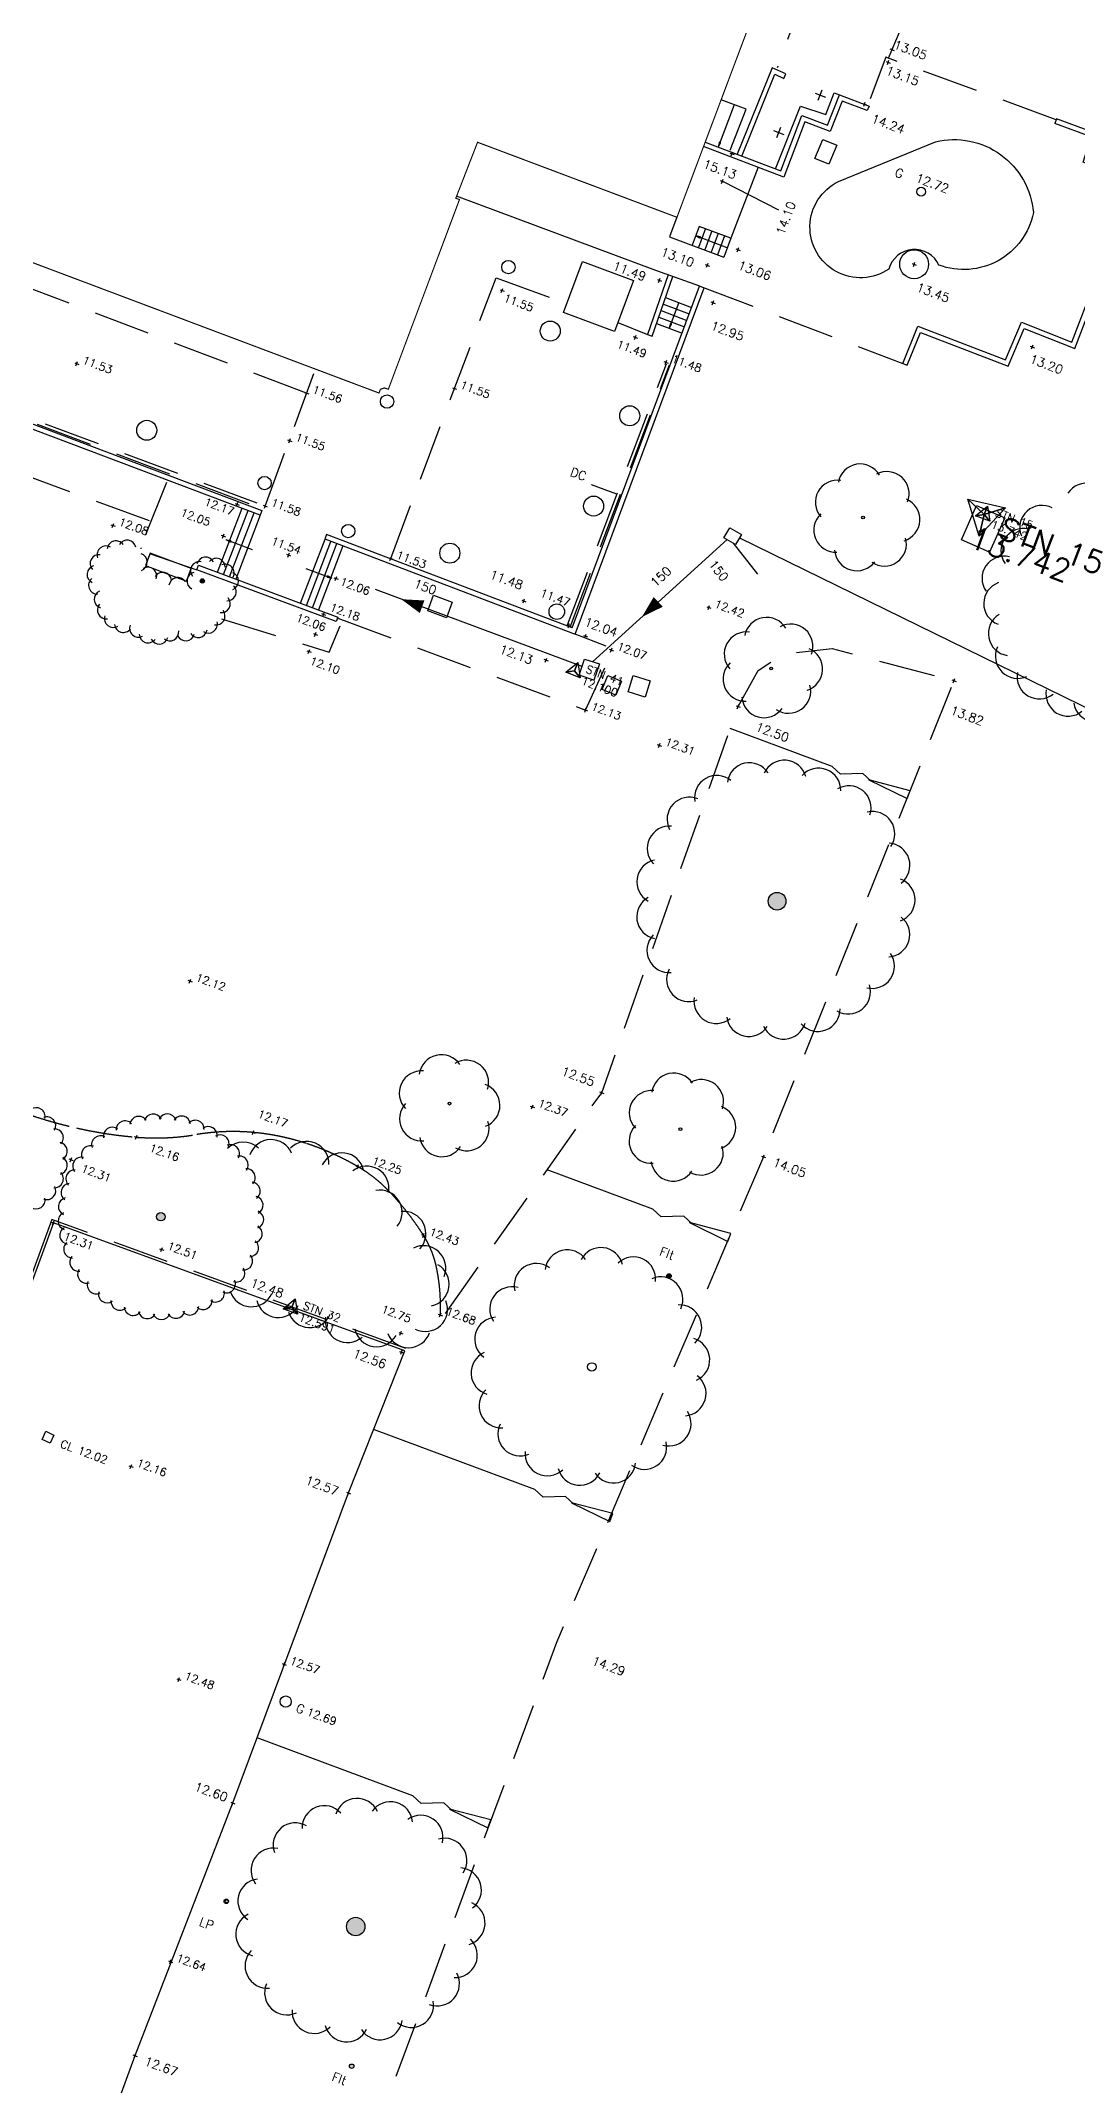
# Model space of a CAD drawing. Header units: millimetres. Extents: x 521005098 to 522149999836, y 174611071 to 175300000107.
# Drawn here: x 521372668 to 521419283, y 174708161 to 174800124 of the extents above; entities that cross this region are included whole.
import ezdxf
from ezdxf.enums import TextEntityAlignment as Align

# ---------------------------------------------------------------- set-up
doc = ezdxf.new("R2010")
doc.units = ezdxf.units.MM
doc.header["$LTSCALE"] = 200
doc.linetypes.add('survey-A$0$DASHED', pattern=[19.05, 12.7, -6.35])
for name, color, linetype in [('0-35TEXT', 3, 'Continuous'), ('survey-A$0$BUILDING', 8, 'Continuous'), ('survey-A$0$CONTROL', 8, 'Continuous'), ('survey-A$0$DETAIL', 8, 'Continuous'), ('survey-A$0$LEVEL', 8, 'Continuous'), ('survey-A$0$ROAD', 8, 'Continuous'), ('survey-A$0$SERVICE', 8, 'Continuous'), ('survey-A$0$STAIRS', 8, 'Continuous'), ('survey-A$0$STORM', 8, 'Continuous'), ('survey-A$0$TEXT_SERVICE', 8, 'Continuous'), ('survey-A$0$VEGETATION', 8, 'Continuous')]:
    doc.layers.add(name, color=color, linetype=linetype)
doc.styles.add('survey-A$0$ROMANS', font='Romans.shx')

# ---------------------------------------------------------------- blocks, each defined once
blk = doc.blocks.new('survey-A')
at = {"layer": 'survey-A$0$SERVICE', "linetype": 'Continuous'}
h = blk.add_hatch(color=256, dxfattribs=at)
edge = h.paths.add_edge_path()
edge.add_arc((521400923, 174744561), 100, -20.42304, 339.57696)
h = blk.add_hatch(color=256, dxfattribs=at)
edge = h.paths.add_edge_path()
edge.add_arc((521386648, 174709010), 100, -20.42304, 339.57696)
edge = h.paths.add_edge_path()
edge.add_arc((521381006, 174716427), 100, -20.42304, 339.57696)
at = {"layer": 'survey-A$0$VEGETATION', "linetype": 'Continuous'}
h = blk.add_hatch(color=256, dxfattribs=at)
edge = h.paths.add_edge_path()
edge.add_arc((521341870, 174766142), 127, -20.42304, 339.57696)
edge = h.paths.add_edge_path()
edge.add_arc((521343795, 174772063), 79.6, -20.42304, 339.57696)
edge = h.paths.add_edge_path()
edge.add_arc((521345309, 174775619), 207, -20.42304, 339.57696)
edge = h.paths.add_edge_path()
edge.add_arc((521347159, 174778642), 207, -20.42304, 339.57696)
edge = h.paths.add_edge_path()
edge.add_arc((521340055, 174761184), 15.9, -20.42304, 339.57696)
edge = h.paths.add_edge_path()
edge.add_arc((521351829, 174769161), 95.5, -20.42304, 339.57696)
edge = h.paths.add_edge_path()
edge.add_arc((521360992, 174764715), 160, -20.42304, 339.57696)
edge = h.paths.add_edge_path()
edge.add_arc((521362701, 174754282), 111, -20.42304, 339.57696)
edge = h.paths.add_edge_path()
edge.add_arc((521371251, 174749856), 111, -20.42304, 339.57696)
edge = h.paths.add_edge_path()
edge.add_arc((521378066, 174747229), 191, -20.42304, 339.57696)
h = blk.add_hatch(color=256, dxfattribs=at)
edge = h.paths.add_edge_path()
edge.add_arc((521409654, 174778679), 63.7, -20.42304, 339.57696)
edge = h.paths.add_edge_path()
edge.add_arc((521419826, 174775597), 175, -20.42304, 339.57696)
edge = h.paths.add_edge_path()
edge.add_arc((521420290, 174774776), 286, -20.42304, 339.57696)
edge = h.paths.add_edge_path()
edge.add_arc((521426171, 174776940), 223, -20.42304, 339.57696)
h = blk.add_hatch(color=256, dxfattribs=at)
edge = h.paths.add_edge_path()
edge.add_arc((521379932, 174775831), 95.5, -20.42304, 339.57696)
h = blk.add_hatch(color=256, dxfattribs=at)
edge = h.paths.add_edge_path()
edge.add_arc((521391052, 174752315), 63.7, -20.42304, 339.57696)
edge = h.paths.add_edge_path()
edge.add_arc((521405787, 174761420), 398, -20.42304, 339.57696)
edge = h.paths.add_edge_path()
edge.add_arc((521405520, 174771889), 63.7, -20.42304, 339.57696)
h = blk.add_hatch(color=256, dxfattribs=at)
edge = h.paths.add_edge_path()
edge.add_arc((521377024, 174692363), 414, -20.42304, 339.57696)
edge = h.paths.add_edge_path()
edge.add_arc((521380364, 174700461), 414, -20.42304, 339.57696)
edge = h.paths.add_edge_path()
edge.add_arc((521386832, 174715295), 414, -20.42304, 339.57696)
at = {"layer": 'survey-A$0$BUILDING', "linetype": 'Continuous', "const_width": 50, "flags": 128}
for points in [[(521401282, 174792188), (521407723, 174809319), (521411377, 174818951), (521382307, 174829901), (521369352, 174834796), (521361839, 174814851), (521359544, 174815716), (521358119, 174811949), (521356273, 174812644), (521355216, 174809837), (521357051, 174809146)], [(521401283, 174792188), (521392312, 174795563), (521391333, 174793045), (521391498, 174792984), (521388297, 174784450), (521388129, 174784513), (521387942, 174784450), (521387879, 174784282), (521361773, 174794111), (521361836, 174794279), (521361764, 174794423), (521361596, 174794486), (521362527, 174796715), (521353601, 174800052)]]:
    blk.add_lwpolyline(points, dxfattribs=at)
at = {"layer": 'survey-A$0$BUILDING', "linetype": 'Continuous', "flags": 128}
blk.add_lwpolyline([(521398476, 174787046), (521396180, 174787901), (521397035, 174790197), (521399331, 174789342)], close=True, dxfattribs=at)
at = {"layer": 'survey-A$0$CONTROL', "linetype": 'Continuous'}
for p, q in [((521414883, 174777845), (521414372, 174779500)), ((521414372, 174779500), (521415105, 174778820)), ((521414372, 174779500), (521416060, 174779116)), ((521415105, 174778820), (521414372, 174779500)), ((521416060, 174779116), (521414883, 174777845)), ((521415105, 174778820), (521414883, 174777845)), ((521414883, 174777845), (521415105, 174778820)), ((521416060, 174779116), (521415105, 174778820)), ((521415105, 174778820), (521416060, 174779116))]:
    blk.add_line(p, q, dxfattribs=at)
at = {"layer": 'survey-A$0$CONTROL', "linetype": 'Continuous', "flags": 128}
for points in [[(521415105, 174778821), (521415245, 174779196), (521415360, 174778513), (521415105, 174778821), (521414711, 174778754), (521415245, 174779196), (521415105, 174778821), (521415360, 174778513), (521414711, 174778754), (521415105, 174778821)], [(521396679, 174771785), (521396819, 174772160), (521396934, 174771477), (521396679, 174771785), (521396285, 174771719), (521396819, 174772160), (521396679, 174771785), (521396934, 174771477), (521396285, 174771719), (521396679, 174771785)], [(521383961, 174743153), (521384101, 174743527), (521384216, 174742844), (521383961, 174743153), (521383567, 174743086), (521384101, 174743527), (521383961, 174743153), (521384216, 174742844), (521383567, 174743086), (521383961, 174743153)]]:
    blk.add_lwpolyline(points, dxfattribs=at)
at = {"layer": 'survey-A$0$DETAIL', "linetype": 'Continuous'}
for p, q in [((521418353, 174796614), (521418277, 174796407)), ((521401282, 174792188), (521400953, 174791313)), ((521400953, 174791313), (521403390, 174790397)), ((521403711, 174791251), (521403390, 174790397)), ((521411436, 174785617), (521411640, 174785534))]:
    blk.add_line(p, q, dxfattribs=at)
at = {"layer": 'survey-A$0$DETAIL', "linetype": 'survey-A$0$DASHED'}
blk.add_line((521402315, 174789087), (521411640, 174785534), dxfattribs=at)
at = {"layer": 'survey-A$0$DETAIL', "linetype": 'survey-A$0$DASHED', "flags": 128}
for points in [[(521410792, 174799349), (521417083, 174814090), (521417767, 174820277), (521417501, 174820680)], [(521412413, 174816861), (521405783, 174798907)], [(521418340, 174796577), (521410684, 174799388), (521409874, 174797245)], [(521384623, 174784277), (521364240, 174792006)], [(521388405, 174776838), (521393142, 174789468)], [(521393142, 174789468), (521396328, 174788300)], [(521398628, 174787456), (521399954, 174786920)], [(521382760, 174779195), (521385019, 174785358)], [(521377554, 174778536), (521369458, 174781496), (521365788, 174783254)], [(521378326, 174780255), (521377090, 174777222), (521379685, 174776326)], [(521380792, 174774127), (521385630, 174772622), (521386240, 174774045)], [(521386033, 174774148), (521397166, 174770019), (521398419, 174772763), (521396703, 174773429)], [(521404034, 174770180), (521404933, 174771794), (521406069, 174772552), (521408257, 174772787), (521413749, 174771345), (521405173, 174749920), (521395863, 174728065), (521388098, 174707070), (521379858, 174685297)], [(521390872, 174742877), (521397897, 174752807), (521404034, 174770180)]]:
    blk.add_lwpolyline(points, dxfattribs=at)
at = {"layer": 'survey-A$0$DETAIL', "linetype": 'Continuous', "flags": 128}
for points in [[(521404196, 174794943), (521405687, 174798620), (521406093, 174798439), (521406183, 174798640), (521405568, 174798913), (521403992, 174795026)], [(521402555, 174795573), (521405958, 174794279), (521406907, 174796774), (521408051, 174796328), (521408588, 174797697), (521409924, 174797192), (521409846, 174796986), (521408714, 174797414), (521408175, 174796043), (521407034, 174796488), (521406086, 174793995), (521402477, 174795367)], [(521405722, 174794369), (521406842, 174797194), (521407979, 174796819), (521408360, 174797783), (521408588, 174797697)], [(521411436, 174785617), (521412121, 174787294), (521416060, 174785771), (521416786, 174787463), (521419049, 174786573), (521421812, 174793761), (521419562, 174794668), (521419912, 174795809), (521418277, 174796407)], [(521411640, 174785534), (521412243, 174787011), (521416178, 174785490), (521416904, 174787180), (521419175, 174786287), (521422095, 174793884), (521419832, 174794797), (521420183, 174795944), (521418353, 174796614)], [(521404932, 174794438), (521403711, 174791251), (521402288, 174791773)], [(521402315, 174789087), (521400334, 174789801), (521391369, 174793139)], [(521396575, 174773715), (521402302, 174789091)], [(521396703, 174773429), (521402509, 174789017)], [(521400894, 174789599), (521399954, 174786920), (521400161, 174786847), (521401101, 174789525)], [(521396575, 174773715), (521385514, 174777922), (521385435, 174777716), (521396703, 174773429)], [(521371966, 174695977), (521376904, 174709486), (521381304, 174720855), (521386507, 174734800), (521389044, 174741191)]]:
    blk.add_lwpolyline(points, dxfattribs=at)
at = {"layer": 'survey-A$0$DETAIL', "flags": 128}
for points in [[(521403141, 174795350), (521403247, 174795545), (521403190, 174795566)], [(521409910, 174766880), (521411633, 174766035), (521411767, 174766393)], [(521401849, 174746964), (521403573, 174746118), (521403706, 174746476)], [(521396538, 174734356), (521398261, 174733511), (521398394, 174733869)], [(521391057, 174720576), (521392780, 174719731), (521392913, 174720089)]]:
    blk.add_lwpolyline(points, close=True, dxfattribs=at)
for points in [[(521403157, 174795379), (521403147, 174795374)], [(521403165, 174795393), (521403149, 174795386)], [(521403172, 174795408), (521403152, 174795399)], [(521403180, 174795422), (521403155, 174795411)], [(521403188, 174795437), (521403158, 174795423)], [(521403196, 174795451), (521403161, 174795435)], [(521403204, 174795466), (521403163, 174795448)], [(521403212, 174795480), (521403166, 174795460)], [(521403220, 174795495), (521403169, 174795472)], [(521403227, 174795510), (521403172, 174795484)], [(521403235, 174795524), (521403174, 174795497)], [(521403243, 174795539), (521403177, 174795509)], [(521403239, 174795548), (521403180, 174795521)], [(521403226, 174795553), (521403183, 174795533)], [(521403213, 174795558), (521403186, 174795546)], [(521403199, 174795563), (521403188, 174795558)], [(521410049, 174766812), (521410020, 174766823), (521409646, 174767166), (521408632, 174767136), (521408259, 174767479), (521403681, 174769183)], [(521401988, 174746896), (521401959, 174746906), (521401585, 174747249), (521400572, 174747219), (521400198, 174747562), (521395440, 174749333)], [(521396676, 174734288), (521396647, 174734299), (521396274, 174734642), (521395260, 174734612), (521394887, 174734954), (521387679, 174737638)], [(521391195, 174720508), (521391166, 174720519), (521390793, 174720862), (521389779, 174720832), (521389405, 174721175), (521382396, 174723784)]]:
    blk.add_lwpolyline(points, dxfattribs=at)
at = {"layer": 'survey-A$0$DETAIL', "linetype": 'Continuous', "flags": 128}
blk.add_lwpolyline([(521413064, 174790041, 0.701326), (521410817, 174789857, -1.073061), (521408545, 174793791), (521412915, 174795586, -0.459929), (521417315, 174792398, -0.462467)], format="xyb", close=True, dxfattribs=at)
for points in [[(521362299, 174786654), (521382611, 174778995), (521382533, 174778789), (521362221, 174786448)], [(521415346, 174777124), (521414083, 174777681), (521414764, 174779227), (521416027, 174778671)], [(521379429, 174776383), (521377591, 174777084), (521377377, 174776524), (521379215, 174775822)], [(521386026, 174774206), (521385949, 174774000), (521379685, 174776326), (521379762, 174776532)]]:
    blk.add_lwpolyline(points, close=True, dxfattribs=at)
at = {"layer": 'survey-A$0$DETAIL', "linetype": 'survey-A$0$DASHED'}
blk.add_lwpolyline([(521371509, 174752041, 0.033152), (521374274, 174751219, 0.035174), (521376962, 174750807, 0.062066), (521379635, 174750919, -0.064211), (521382220, 174751017, -0.056317), (521384593, 174750529, -0.053301), (521386927, 174749481, -0.070111), (521388319, 174748381, -0.04897), (521389882, 174746386, -0.089905), (521390462, 174744962, -0.063792), (521390636, 174742810)], format="xyb", dxfattribs=at)
at = {"layer": 'survey-A$0$DETAIL', "linetype": 'Continuous'}
blk.add_circle((521411951, 174790075), 650, dxfattribs=at)
at = {"layer": 'survey-A$0$LEVEL', "flags": 128}
for points in [[(521410687, 174799196), (521410874, 174799126)], [(521410746, 174799068), (521410816, 174799255)], [(521410860, 174799763), (521411048, 174799694)], [(521410919, 174799635), (521410989, 174799822)], [(521409625, 174797313), (521409812, 174797243)], [(521409684, 174797184), (521409754, 174797372)], [(521403668, 174795078), (521403856, 174795008)], [(521403727, 174794949), (521403797, 174795137)], [(521403231, 174793841), (521403419, 174793771)], [(521403290, 174793712), (521403360, 174793900)], [(521403935, 174790770), (521404123, 174790700)], [(521403994, 174790641), (521404064, 174790829)], [(521402558, 174790066), (521402746, 174789996)], [(521402617, 174789937), (521402687, 174790125)], [(521411857, 174790110), (521412044, 174790040)], [(521411916, 174789981), (521411986, 174790169)], [(521393322, 174788928), (521393510, 174788858)], [(521393381, 174788799), (521393451, 174788987)], [(521400400, 174789386), (521400588, 174789316)], [(521400459, 174789257), (521400529, 174789445)], [(521402811, 174788379), (521402998, 174788309)], [(521402870, 174788250), (521402940, 174788438)], [(521399318, 174786820), (521399506, 174786750)], [(521399377, 174786691), (521399447, 174786879)], [(521417174, 174786392), (521417362, 174786322)], [(521417233, 174786263), (521417303, 174786451)], [(521374188, 174785635), (521374375, 174785565)], [(521374247, 174785506), (521374316, 174785694)], [(521400693, 174785697), (521400881, 174785627)], [(521400752, 174785568), (521400822, 174785755)], [(521384529, 174784312), (521384717, 174784242)], [(521384588, 174784183), (521384658, 174784371)], [(521391180, 174784521), (521391368, 174784451)], [(521391239, 174784393), (521391309, 174784580)], [(521383764, 174782171), (521383952, 174782101)], [(521383823, 174782042), (521383893, 174782230)], [(521381405, 174779306), (521381593, 174779236)], [(521381464, 174779177), (521381534, 174779365)], [(521382666, 174779230), (521382854, 174779160)], [(521382725, 174779101), (521382795, 174779288)], [(521375821, 174778358), (521376009, 174778289)], [(521375880, 174778230), (521375950, 174778417)], [(521380778, 174777886), (521380966, 174777816)], [(521380837, 174777757), (521380907, 174777945)], [(521383716, 174777032), (521383904, 174776962)], [(521383775, 174776903), (521383845, 174777090)], [(521385907, 174775846), (521385976, 174776034)], [(521388312, 174776873), (521388499, 174776803)], [(521388371, 174776744), (521388440, 174776931)], [(521385848, 174775975), (521386035, 174775905)], [(521385291, 174774362), (521385479, 174774292)], [(521385350, 174774234), (521385420, 174774421)], [(521394300, 174774966), (521394488, 174774896)], [(521394359, 174774837), (521394429, 174775025)], [(521402620, 174774668), (521402808, 174774598)], [(521402679, 174774539), (521402749, 174774727)], [(521384925, 174773460), (521385113, 174773390)], [(521384984, 174773331), (521385054, 174773519)], [(521396324, 174773851), (521396511, 174773781)], [(521396383, 174773722), (521396452, 174773909)], [(521397075, 174773379), (521397262, 174773310)], [(521397133, 174773251), (521397203, 174773438)], [(521384635, 174772690), (521384822, 174772620)], [(521384694, 174772561), (521384763, 174772748)], [(521395356, 174772174), (521395426, 174772361)], [(521398233, 174772759), (521398421, 174772690)], [(521398292, 174772631), (521398362, 174772818)], [(521395297, 174772303), (521395485, 174772233)], [(521413714, 174771252), (521413784, 174771439)], [(521413655, 174771380), (521413843, 174771310)], [(521397072, 174770054), (521397259, 174769984)], [(521397131, 174769926), (521397200, 174770113)], [(521403940, 174770215), (521404128, 174770146)], [(521403999, 174770087), (521404069, 174770274)], [(521400395, 174768465), (521400583, 174768395)], [(521400454, 174768336), (521400524, 174768524)], [(521379281, 174757863), (521379468, 174757793)], [(521379340, 174757734), (521379409, 174757921)], [(521394681, 174752206), (521394868, 174752136)], [(521394740, 174752077), (521394810, 174752265)], [(521397803, 174752841), (521397990, 174752772)], [(521397862, 174752713), (521397932, 174752900)], [(521376868, 174750842), (521377056, 174750772)], [(521376927, 174750713), (521376997, 174750900)], [(521382127, 174751052), (521382314, 174750982)], [(521382185, 174750923), (521382255, 174751111)], [(521373931, 174749828), (521374118, 174749758)], [(521373990, 174749699), (521374059, 174749887)], [(521386833, 174749515), (521387020, 174749446)], [(521386892, 174749387), (521386962, 174749574)], [(521405079, 174749955), (521405267, 174749886)], [(521405138, 174749827), (521405208, 174750014)], [(521373137, 174746987), (521373324, 174746917)], [(521373196, 174746858), (521373265, 174747046)], [(521378007, 174745786), (521378194, 174745716)], [(521378066, 174745657), (521378135, 174745845)], [(521389788, 174746421), (521389975, 174746351)], [(521389847, 174746292), (521389916, 174746480)], [(521383670, 174743142), (521383857, 174743072)], [(521383728, 174743013), (521383798, 174743201)], [(521388764, 174742021), (521388952, 174741951)], [(521388823, 174741892), (521388893, 174742080)], [(521390542, 174742845), (521390730, 174742775)], [(521390601, 174742716), (521390671, 174742904)], [(521388800, 174741167), (521388987, 174741097)], [(521388859, 174741038), (521388928, 174741225)], [(521376631, 174736023), (521376818, 174735954)], [(521376690, 174735895), (521376759, 174736082)], [(521386414, 174734835), (521386601, 174734765)], [(521386472, 174734706), (521386542, 174734894)], [(521378780, 174726441), (521378968, 174726371)], [(521378839, 174726313), (521378909, 174726500)], [(521383519, 174727130), (521383706, 174727060)], [(521383578, 174727001), (521383648, 174727188)], [(521381210, 174720890), (521381397, 174720820)], [(521381269, 174720761), (521381338, 174720948)], [(521378407, 174713753), (521378594, 174713683)], [(521378466, 174713624), (521378535, 174713811)], [(521376810, 174709521), (521376998, 174709451)], [(521376869, 174709392), (521376939, 174709580)]]:
    blk.add_lwpolyline(points, dxfattribs=at)
at = {"layer": 'survey-A$0$LEVEL', "linetype": 'Continuous', "flags": 128}
blk.add_lwpolyline([(521403325, 174793806), (521405857, 174792520)], dxfattribs=at)
at = {"layer": 'survey-A$0$ROAD', "linetype": 'survey-A$0$DASHED', "flags": 128}
for points in [[(521373159, 174747106), (521367072, 174730508)], [(521389088, 174741303), (521373159, 174747106)]]:
    blk.add_lwpolyline(points, dxfattribs=at)
at = {"layer": 'survey-A$0$ROAD', "linetype": 'Continuous', "flags": 128}
for points in [[(521373230, 174746952), (521367143, 174730354)], [(521389044, 174741191), (521373230, 174746952)]]:
    blk.add_lwpolyline(points, dxfattribs=at)
at = {"layer": 'survey-A$0$SERVICE', "linetype": 'survey-A$0$DASHED'}
for p, q in [((521396353, 174773852), (521400813, 174785602)), ((521396494, 174773798), (521400953, 174785549))]:
    blk.add_line(p, q, dxfattribs=at)
at = {"layer": 'survey-A$0$SERVICE', "linetype": 'Continuous', "flags": 128}
for points in [[(521407842, 174795692), (521408470, 174795431), (521408113, 174794572), (521407485, 174794833)], [(521403922, 174777462), (521403394, 174777769), (521403656, 174778219), (521404183, 174777912)], [(521390333, 174775192), (521391176, 174774878), (521390915, 174774175), (521390071, 174774489)], [(521397549, 174771371), (521396886, 174771594), (521397127, 174772314), (521397791, 174772092)], [(521398180, 174771576), (521398789, 174771322), (521398526, 174770694), (521397917, 174770949)], [(521399092, 174770839), (521399319, 174771575), (521400083, 174771340), (521399857, 174770604)], [(521372725, 174737212), (521372897, 174737573), (521373258, 174737400), (521373086, 174737039)]]:
    blk.add_lwpolyline(points, close=True, dxfattribs=at)
at = {"layer": 'survey-A$0$SERVICE', "linetype": 'survey-A$0$DASHED', "flags": 128}
blk.add_lwpolyline([(521362246, 174786703), (521362299, 174786843), (521382760, 174779195), (521382707, 174779054)], close=True, dxfattribs=at)
at = {"layer": 'survey-A$0$SERVICE', "linetype": 'Continuous'}
for centre, radius in [((521412269, 174793338), 200), ((521400923, 174744561), 100), ((521383684, 174725416), 250), ((521381006, 174716427), 100), ((521381030, 174716431), 75), ((521386648, 174709010), 100)]:
    blk.add_circle(centre, radius, dxfattribs=at)
at = {"layer": 'survey-A$0$STAIRS', "linetype": 'survey-A$0$DASHED'}
blk.add_line((521404390, 174797047), (521403267, 174797469), dxfattribs=at)
at = {"layer": 'survey-A$0$STAIRS', "linetype": 'Continuous'}
for p, q in [((521403675, 174795211), (521404390, 174797047)), ((521402288, 174791773), (521401959, 174790936)), ((521402566, 174791682), (521402246, 174790828)), ((521402853, 174791574), (521402532, 174790720)), ((521403139, 174791466), (521402818, 174790613)), ((521403425, 174791358), (521403104, 174790505)), ((521400574, 174787989), (521401729, 174787552)), ((521400681, 174788276), (521401836, 174787839)), ((521400770, 174788581), (521401943, 174788126)), ((521400361, 174787415), (521401516, 174786979)), ((521400467, 174787702), (521401622, 174787266))]:
    blk.add_line(p, q, dxfattribs=at)
at = {"layer": 'survey-A$0$STAIRS', "flags": 128}
for points in [[(521403856, 174797247), (521403141, 174795350)], [(521403548, 174790818), (521402124, 174791354)], [(521402153, 174791339), (521402148, 174791349)], [(521402167, 174791331), (521402160, 174791346)], [(521402182, 174791323), (521402173, 174791343)], [(521402196, 174791315), (521402185, 174791340)], [(521402211, 174791307), (521402197, 174791338)], [(521402225, 174791299), (521402209, 174791335)], [(521402240, 174791291), (521402222, 174791332)], [(521402254, 174791283), (521402234, 174791329)], [(521402269, 174791276), (521402246, 174791326)], [(521402284, 174791268), (521402258, 174791324)], [(521402298, 174791260), (521402270, 174791321)], [(521402313, 174791252), (521402283, 174791318)], [(521402322, 174791256), (521402295, 174791315)], [(521402327, 174791269), (521402307, 174791312)], [(521402332, 174791283), (521402319, 174791310)], [(521402337, 174791296), (521402332, 174791307)], [(521401367, 174788349), (521400938, 174787197)], [(521400954, 174787226), (521400944, 174787221)], [(521400962, 174787241), (521400946, 174787234)], [(521400969, 174787255), (521400949, 174787246)], [(521400977, 174787270), (521400952, 174787258)], [(521400985, 174787284), (521400955, 174787271)], [(521400993, 174787299), (521400957, 174787283)], [(521401001, 174787314), (521400960, 174787295)], [(521401008, 174787328), (521400963, 174787307)], [(521401016, 174787343), (521400966, 174787320)], [(521401024, 174787357), (521400968, 174787332)], [(521401032, 174787372), (521400971, 174787344)], [(521401040, 174787386), (521400974, 174787356)], [(521401036, 174787395), (521400977, 174787369)], [(521401022, 174787400), (521400979, 174787381)], [(521401009, 174787405), (521400982, 174787393)], [(521400996, 174787410), (521400985, 174787405)], [(521382181, 174777230), (521381003, 174777671)], [(521381035, 174777664), (521381025, 174777659)], [(521381052, 174777661), (521381036, 174777653)], [(521381068, 174777657), (521381048, 174777648)], [(521381084, 174777654), (521381059, 174777642)], [(521381100, 174777651), (521381070, 174777636)], [(521381116, 174777647), (521381081, 174777630)], [(521381132, 174777644), (521381092, 174777625)], [(521381149, 174777641), (521381103, 174777619)], [(521381165, 174777637), (521381115, 174777613)], [(521381181, 174777634), (521381126, 174777607)], [(521381197, 174777630), (521381137, 174777602)], [(521381213, 174777627), (521381148, 174777596)], [(521381218, 174777618), (521381159, 174777590)], [(521381213, 174777605), (521381170, 174777584)], [(521381208, 174777591), (521381182, 174777579)], [(521381204, 174777578), (521381193, 174777573)], [(521384580, 174776388), (521385759, 174775951)], [(521385552, 174776025), (521385564, 174775998)], [(521385557, 174776038), (521385576, 174775995)], [(521385562, 174776052), (521385588, 174775992)], [(521385571, 174776056), (521385600, 174775989)], [(521385586, 174776048), (521385613, 174775986)], [(521385600, 174776040), (521385625, 174775983)], [(521385615, 174776032), (521385637, 174775980)], [(521385629, 174776023), (521385649, 174775977)], [(521385547, 174776012), (521385551, 174776001)], [(521385643, 174776015), (521385661, 174775975)], [(521385658, 174776007), (521385674, 174775972)], [(521385672, 174775999), (521385686, 174775969)], [(521385687, 174775991), (521385698, 174775966)], [(521385701, 174775983), (521385710, 174775963)], [(521385716, 174775975), (521385722, 174775960)], [(521385730, 174775967), (521385735, 174775957)]]:
    blk.add_lwpolyline(points, dxfattribs=at)
for points in [[(521402124, 174791354), (521402319, 174791249), (521402340, 174791305)], [(521400938, 174787197), (521401043, 174787393), (521400987, 174787414)], [(521381003, 174777671), (521381220, 174777626), (521381200, 174777569)], [(521385759, 174775951), (521385565, 174776059), (521385543, 174776003)]]:
    blk.add_lwpolyline(points, close=True, dxfattribs=at)
at = {"layer": 'survey-A$0$STAIRS', "linetype": 'Continuous', "flags": 128}
for points in [[(521380611, 174776217), (521381719, 174779096)], [(521380882, 174776115), (521381991, 174778993)], [(521381153, 174776012), (521382262, 174778891)], [(521382533, 174778789), (521381434, 174775911)], [(521384349, 174774829), (521385451, 174777711)], [(521384615, 174774727), (521385717, 174777609)], [(521384881, 174774625), (521385983, 174777507)], [(521386249, 174777406), (521385160, 174774525)]]:
    blk.add_lwpolyline(points, dxfattribs=at)
at = {"layer": 'survey-A$0$STORM', "linetype": 'Continuous', "flags": 128}
for points in [[(521397487, 174772194), (521403538, 174777686)], [(521403813, 174777526), (521404903, 174776132)], [(521404099, 174777767), (521446377, 174757053)], [(521397013, 174771975), (521387717, 174775438)]]:
    blk.add_lwpolyline(points, dxfattribs=at)
at = {"layer": 'survey-A$0$STORM', "flags": 128}
for points in [[(521388877, 174775006, 0, 600, 0), (521389818, 174774667, 600, 600, 0)], [(521399705, 174774207, 0, 600, 0), (521400438, 174774887, 600, 600, 0)]]:
    blk.add_lwpolyline(points, format="xyseb", dxfattribs=at)
at = {"layer": 'survey-A$0$TEXT_SERVICE', "linetype": 'Continuous'}
blk.add_line((521398583, 174779727), (521397434, 174780158), dxfattribs=at)
at = {"layer": 'survey-A$0$VEGETATION'}
for p, q in [((521407494, 174797773), (521407963, 174797599)), ((521407641, 174797452), (521407816, 174797920)), ((521405626, 174796091), (521406095, 174795917)), ((521405773, 174795770), (521405948, 174796238))]:
    blk.add_line(p, q, dxfattribs=at)
at = {"layer": 'survey-A$0$VEGETATION', "linetype": 'Continuous', "flags": 128}
blk.add_lwpolyline([(521377183, 174777278, 0.0075), (521377164, 174777319, 0.198912)], format="xyb", dxfattribs=at)
at = {"layer": 'survey-A$0$VEGETATION', "linetype": 'Continuous'}
for centre, radius in [((521393697, 174789946), 300), ((521395582, 174787070), 450), ((521388239, 174783898), 300), ((521399157, 174783258), 450), ((521377431, 174782604), 450), ((521382732, 174780232), 300), ((521397535, 174779195), 450), ((521386496, 174778072), 300), ((521409654, 174778679), 63.7), ((521391066, 174777077), 450), ((521379932, 174775831), 95.5), ((521395876, 174774447), 350), ((521405520, 174771889), 63.7), ((521405787, 174761420), 398), ((521391052, 174752315), 63.7), ((521401435, 174751166), 63.7), ((521378066, 174747229), 191), ((521397456, 174740470), 191), ((521386832, 174715295), 414)]:
    blk.add_circle(centre, radius, dxfattribs=at)
for centre, radius, start, end in [((521409526, 174780090), 1000, 30.0982, 169.36993), ((521410727, 174779746), 1000, 338.66962, 117.94135), ((521408507, 174779365), 1000, 81.52677, 220.7985), ((521419708, 174779227), 1000, 7.53117, 146.8029), ((521408439, 174778116), 1000, 132.95534, 272.22707), ((521411208, 174778591), 1000, 287.24105, 66.51278), ((521417703, 174778229), 1000, 62.45249, 201.72422), ((521416859, 174777185), 1000, 75.89666, 215.1684), ((521375282, 174776613), 400, 82.83035, 222.10208), ((521375600, 174777002), 400, 59.26008, 198.53182), ((521376048, 174777231), 400, 35.68982, 174.96155), ((521376549, 174777262), 400, 12.11956, 151.39129), ((521377049, 174776676), 400, 291.37083, 70.64256), ((521409372, 174777285), 1000, 184.38391, 323.65564), ((521410605, 174777496), 1000, 235.81248, 15.08421), ((521375146, 174776129), 400, 106.40061, 245.67234), ((521377477, 174776048), 400, 340.89524, 120.16697), ((521378146, 174775813), 400, 7.82691, 147.09864), ((521379640, 174775825), 400, 103.28316, 242.55489), ((521379802, 174776301), 400, 79.71289, 218.98462), ((521380080, 174776501), 400, 27.49314, 166.76487), ((521380561, 174776446), 400, 0.19386, 139.46559), ((521380963, 174776177), 400, 332.89458, 112.16631), ((521381162, 174775821), 400, 289.9082, 69.17993), ((521416005, 174775941), 1000, 75.89666, 215.1684), ((521375214, 174775632), 400, 129.97087, 269.2426), ((521375468, 174775007), 400, 114.59937, 253.8711), ((521378825, 174775578), 400, 32.8133, 172.08503), ((521381055, 174775330), 400, 266.33794, 45.60967), ((521416084, 174774812), 1000, 109.699, 248.97073), ((521375607, 174774524), 400, 138.16963, 277.44136), ((521375927, 174774137), 400, 161.73989, 301.01162), ((521380551, 174774249), 400, 259.05772, 38.32945), ((521380785, 174774803), 400, 261.61995, 40.89168), ((521405316, 174773191), 1000, 30.54734, 169.81907), ((521416292, 174773463), 1000, 121.49137, 260.7631), ((521376376, 174773910), 400, 185.31015, 324.58189), ((521377056, 174773698), 400, 158.37848, 297.65021), ((521377491, 174773445), 400, 181.94874, 321.22047), ((521377990, 174773387), 400, 205.519, 344.79074), ((521378471, 174773533), 400, 229.08927, 8.361), ((521379180, 174773537), 400, 205.63743, 344.90916), ((521379746, 174773683), 400, 211.9172, 351.18893), ((521380208, 174773882), 400, 235.48746, 14.75919), ((521404408, 174772535), 1000, 81.97591, 221.24764), ((521406395, 174772891), 1000, 339.11877, 118.3905), ((521406833, 174771861), 1000, 287.6902, 66.96193), ((521416610, 174772442), 1000, 155.38705, 294.65878), ((521404356, 174771416), 1000, 133.40449, 272.67621), ((521417583, 174771521), 1000, 169.40816, 308.67989), ((521405198, 174770677), 1000, 184.83306, 324.10479), ((521406301, 174770875), 1000, 236.26163, 15.53336), ((521418877, 174770745), 1000, 169.40816, 308.67989), ((521420115, 174770497), 1000, 189.86145, 329.13318), ((521406115, 174766763), 1000, 15.91077, 155.1825), ((521403073, 174766078), 1000, 50.19648, 189.46821), ((521404543, 174766649), 1000, 33.05363, 172.32535), ((521407651, 174766407), 1000, 358.76791, 138.03964), ((521401838, 174765099), 1000, 67.33934, 206.61107), ((521409014, 174765615), 1000, 341.62505, 120.89678), ((521410082, 174764456), 1000, 324.4822, 103.75393), ((521400946, 174763799), 1000, 84.4822, 223.75393), ((521400477, 174762294), 1000, 101.62505, 240.89678), ((521410762, 174763034), 1000, 307.33934, 86.61107), ((521410993, 174761475), 1000, 290.19648, 69.46821), ((521400473, 174760717), 1000, 118.76791, 258.03964), ((521410753, 174759917), 1000, 273.05362, 52.32535), ((521400933, 174759210), 1000, 135.91077, 275.1825), ((521410065, 174758498), 1000, 255.91077, 35.1825), ((521401817, 174757904), 1000, 153.05362, 292.32535), ((521408989, 174757346), 1000, 238.76791, 18.03964), ((521403047, 174756918), 1000, 170.19648, 309.46821), ((521404512, 174756338), 1000, 187.33934, 326.61107), ((521406084, 174756215), 1000, 204.4822, 343.75393), ((521407622, 174756562), 1000, 221.62505, 0.89678), ((521390684, 174753513), 1000, 33.70969, 172.98142), ((521391809, 174753267), 1000, 342.28112, 121.55285), ((521389790, 174752788), 1000, 85.13827, 224.41), ((521392318, 174752233), 1000, 290.85255, 70.12428), ((521401139, 174752691), 1000, 32.837, 172.10873), ((521402381, 174752399), 1000, 341.40843, 120.68016), ((521372456, 174751733), 400, 347.66836, 126.94009), ((521389800, 174751636), 1000, 136.56684, 275.83857), ((521400137, 174751903), 1000, 84.26557, 223.5373), ((521402926, 174751247), 1000, 289.97985, 69.25159), ((521372936, 174751317), 400, 331.30473, 110.57646), ((521375877, 174750849), 400, 51.52645, 190.79819), ((521376455, 174751141), 400, 42.74597, 182.0177), ((521377071, 174751341), 400, 33.96548, 173.23721), ((521377710, 174751444), 400, 25.18499, 164.45672), ((521378358, 174751449), 400, 16.40451, 155.67624), ((521378999, 174751355), 400, 7.62402, 146.89575), ((521379617, 174751164), 400, 358.84353, 138.11526), ((521380200, 174750881), 400, 350.06304, 129.33477), ((521391827, 174751192), 1000, 239.42398, 18.69571), ((521400129, 174750628), 1000, 135.69414, 274.96587), ((521373280, 174750783), 400, 314.94109, 94.21282), ((521373459, 174750174), 400, 298.57745, 77.84918), ((521374886, 174750020), 400, 69.08743, 208.35916), ((521375350, 174750472), 400, 60.30694, 199.57867), ((521380733, 174750513), 400, 341.28255, 120.55428), ((521381203, 174750067), 400, 332.50207, 111.77379), ((521381768, 174749584), 1000, 46.34625, 134.57847), ((521383025, 174749698), 1000, 22.74588, 162.01762), ((521384622, 174749619), 1000, 357.12548, 136.39721), ((521390706, 174750926), 1000, 187.99541, 327.26714), ((521402365, 174750102), 1000, 238.55128, 17.82301), ((521373459, 174749539), 400, 282.21382, 61.48555), ((521374498, 174749502), 400, 77.86792, 217.13965), ((521381599, 174749555), 400, 323.72158, 102.99331), ((521381913, 174748988), 400, 314.94109, 94.21282), ((521386212, 174749101), 1000, 12.9281, 152.19983), ((521387324, 174748505), 1000, 349.32773, 128.59946), ((521401120, 174749826), 1000, 187.12271, 326.39444), ((521372938, 174748396), 400, 249.48655, 28.75827), ((521373281, 174748930), 400, 265.85018, 45.12191), ((521373978, 174748319), 400, 95.4289, 234.70062), ((521374192, 174748930), 400, 86.64841, 225.92014), ((521382136, 174748381), 400, 306.1606, 85.43233), ((521372458, 174747980), 400, 233.12291, 12.39464), ((521373860, 174747683), 400, 104.20938, 243.48111), ((521382264, 174747746), 400, 297.38011, 76.65185), ((521387919, 174747423), 1000, 321.53994, 100.81167), ((521373840, 174747035), 400, 112.98987, 252.2616), ((521373919, 174746392), 400, 121.77036, 261.04209), ((521382225, 174746455), 400, 279.81914, 59.09087), ((521382294, 174747099), 400, 288.59963, 67.87136), ((521388989, 174746470), 1000, 316.98933, 96.26106), ((521374095, 174745769), 400, 130.55084, 269.82258), ((521382058, 174745829), 400, 271.03865, 50.31038), ((521389881, 174744924), 1000, 337.64707, 116.9188), ((521396348, 174744737), 1000, 34.17158, 173.44331), ((521397864, 174744839), 1000, 14.21359, 153.48532), ((521374364, 174745180), 400, 139.33134, 278.60306), ((521374721, 174744639), 400, 148.11182, 287.38355), ((521381449, 174744690), 400, 253.47768, 32.74941), ((521381797, 174745236), 400, 262.25816, 41.52989), ((521390039, 174744195), 1000, 281.6374, 60.90913), ((521394957, 174744124), 1000, 54.13111, 193.40283), ((521399324, 174744417), 1000, 354.23244, 133.50417), ((521375155, 174744159), 400, 156.89231, 296.16404), ((521375658, 174743751), 400, 165.6728, 304.94453), ((521380525, 174743787), 400, 235.9167, 15.18843), ((521381022, 174744203), 400, 244.69719, 23.96892), ((521382135, 174744176), 1000, 197.28533, 336.55706), ((521393859, 174743074), 1000, 74.09279, 213.36452), ((521400550, 174743521), 1000, 334.19315, 113.46488), ((521376217, 174743424), 400, 174.45328, 313.72502), ((521376820, 174743186), 400, 183.23377, 322.5055), ((521377451, 174743043), 400, 192.01426, 331.28599), ((521378743, 174743053), 400, 209.57524, 348.84697), ((521379372, 174743205), 400, 218.35572, 357.62745), ((521379971, 174743452), 400, 227.13621, 6.40794), ((521383351, 174743690), 1000, 193.6044, 332.87613), ((521384768, 174743235), 1000, 197.28533, 336.55706), ((521389964, 174743062), 1000, 242.97486, 22.2466), ((521401395, 174742259), 1000, 314.15386, 93.42559), ((521378097, 174742999), 400, 200.79475, 340.06648), ((521386464, 174742562), 1000, 171.55316, 310.82489), ((521387773, 174742377), 1000, 191.48099, 330.75272), ((521389209, 174742333), 1000, 201.09068, 340.36241), ((521393186, 174741711), 1000, 94.07093, 233.34266), ((521393020, 174740202), 1000, 114.11247, 253.3842), ((521401757, 174740784), 1000, 294.11441, 73.38614), ((521393382, 174738727), 1000, 134.15401, 273.42574), ((521401591, 174739274), 1000, 274.07495, 53.34668), ((521400918, 174737912), 1000, 254.08961, 33.36134), ((521394227, 174737465), 1000, 154.19508, 293.46681), ((521395453, 174736569), 1000, 174.23614, 313.50787), ((521399820, 174736861), 1000, 234.13197, 13.4037), ((521396913, 174736147), 1000, 194.21093, 333.48265), ((521398429, 174736248), 1000, 214.17291, 353.44464), ((521386890, 174720059), 1000, 23.85559, 163.12732), ((521388394, 174719912), 1000, 5.72459, 144.99632), ((521384116, 174718959), 1000, 60.07968, 199.35141), ((521385416, 174719730), 1000, 41.98659, 181.25832), ((521389759, 174719301), 1000, 346.37847, 125.6502), ((521390831, 174718268), 1000, 326.46321, 105.73494), ((521383120, 174717823), 1000, 78.16345, 217.43519), ((521382530, 174716439), 1000, 96.86206, 236.13379), ((521391487, 174716932), 1000, 306.57898, 85.85071), ((521391651, 174715451), 1000, 286.77719, 66.04892), ((521382437, 174714953), 1000, 116.70893, 255.98067), ((521391303, 174713999), 1000, 267.23668, 46.50841), ((521382854, 174713523), 1000, 136.55581, 275.82754), ((521383732, 174712319), 1000, 156.3545, 295.62623), ((521390498, 174712721), 1000, 249.10771, 28.37944), ((521389335, 174711756), 1000, 230.97873, 10.25046), ((521384966, 174711484), 1000, 176.15319, 315.42492), ((521386420, 174711106), 1000, 194.9222, 334.19393), ((521387929, 174711200), 1000, 212.94776, 352.21949)]:
    blk.add_arc(centre, radius, start, end, dxfattribs=at)
at = {"layer": 'survey-A$0$CONTROL', "style": 'survey-A$0$ROMANS'}
for s, height, p in [('STN 15', 360, (521415571, 174778754)), ('13.742', 1000, (521414346, 174777382)), ('13.742', 360, (521415376, 174778229)), ('STN 15', 1000, (521415683, 174777795)), ('12.100', 360, (521396950, 174771194)), ('STN 41', 360, (521397145, 174771719)), ('STN 32', 360, (521384427, 174743086)), ('12.591', 360, (521384232, 174742561))]:
    blk.add_text(s, height=height, rotation=339.57696, dxfattribs=at).set_placement(p)
at = {"layer": 'survey-A$0$LEVEL', "style": 'survey-A$0$ROMANS'}
for s, height, rotation, p in [('13.05', 400, 339.57696, (521410998, 174799798)), ('13.15', 400, 339.57696, (521410641, 174798631)), ('14.24', 400, 339.57696, (521409993, 174796468)), ('15.13', 400, 339.57696, (521402420, 174794430)), ('12.72', 400, 339.57696, (521411980, 174793801)), ('14.10', 400, 69.57697, (521406103, 174791359)), ('13.10', 400, 339.57696, (521400515, 174790477)), ('11.49', 400, 339.57696, (521398355, 174789845)), ('13.06', 400, 339.57696, (521403984, 174789873)), ('13.45', 400, 339.57696, (521412009, 174788883)), ('11.55', 360, 339.57696, (521393452, 174788418)), ('12.95', 400, 339.57696, (521402761, 174787154)), ('11.49', 360, 339.57696, (521398536, 174786342)), ('11.53', 360, 339.57696, (521374504, 174785624)), ('11.48', 360, 339.57696, (521401010, 174785686)), ('13.20', 400, 339.57696, (521417111, 174785655)), ('11.56', 360, 339.57696, (521384845, 174784301)), ('11.55', 360, 339.57696, (521391496, 174784510)), ('11.55', 360, 339.57696, (521384080, 174782160)), ('12.05', 360, 339.57696, (521378915, 174778767)), ('12.17', 360, 339.57696, (521379985, 174779251)), ('11.58', 360, 339.57696, (521382982, 174779219)), ('12.08', 360, 339.57696, (521376137, 174778348)), ('11.54', 360, 339.57696, (521382991, 174777489)), ('11.53', 360, 339.57696, (521388628, 174776862)), ('11.48', 400, 339.57696, (521392821, 174775964)), ('12.06', 360, 339.57696, (521386090, 174775661)), ('11.47', 360, 339.57696, (521395095, 174775148)), ('12.06', 360, 339.57696, (521384109, 174774038)), ('12.18', 360, 339.57696, (521385635, 174774501)), ('12.42', 360, 339.57696, (521402936, 174774657)), ('12.04', 400, 339.57696, (521397074, 174773834)), ('12.10', 360, 339.57696, (521384735, 174772098)), ('12.13', 400, 339.57696, (521393257, 174772605)), ('12.07', 360, 339.57696, (521398549, 174772748)), ('12.13', 360, 339.57696, (521397388, 174770043)), ('13.82', 400, 339.57696, (521413543, 174769853)), ('12.31', 360, 339.57696, (521400711, 174768454)), ('12.50', 400, 339.57696, (521404781, 174769107)), ('12.12', 360, 339.57696, (521379597, 174757852)), ('12.55', 400, 339.57696, (521396047, 174753621)), ('12.37', 360, 339.57696, (521394997, 174752195)), ('12.17', 360, 339.57696, (521382388, 174751714)), ('12.16', 360, 339.57696, (521377511, 174750187)), ('12.31', 360, 339.57696, (521374444, 174749258)), ('12.25', 360, 339.57696, (521387526, 174749604)), ('14.05', 400, 339.57696, (521405559, 174749516)), ('12.43', 360, 339.57696, (521390104, 174746410)), ('12.31', 360, 339.57696, (521373652, 174746206)), ('12.51', 360, 339.57696, (521378323, 174745775)), ('12.48', 400, 339.57696, (521382049, 174744100)), ('12.75', 360, 339.57696, (521387946, 174742931)), ('12.68', 360, 339.57696, (521390858, 174742834)), ('12.56', 400, 339.57696, (521386667, 174740919)), ('CL 12.02', 360, 339.57696, (521373506, 174736866)), ('12.16', 360, 339.57696, (521376947, 174736013)), ('12.57', 400, 339.57696, (521384523, 174735213)), ('12.57', 360, 339.57696, (521383835, 174727119)), ('14.29', 400, 339.57696, (521397417, 174727095)), ('12.48', 360, 339.57696, (521379096, 174726430)), ('12.69', 360, 339.57696, (521384587, 174724814)), ('12.60', 400, 339.57696, (521379538, 174721433)), ('12.64', 360, 339.57696, (521378723, 174713742)), ('12.67', 400, 339.57696, (521377290, 174709082))]:
    blk.add_text(s, height=height, rotation=rotation, dxfattribs=at).set_placement(p)
at = {"layer": 'survey-A$0$STORM', "linetype": 'Continuous', "style": 'survey-A$0$ROMANS'}
for rotation, p in [(42.74446, (521400318, 174775529)), (307.99907, (521402683, 174776575)), (339.57696, (521389410, 174775550))]:
    blk.add_text('150', height=400, rotation=rotation, dxfattribs=at).set_placement(p)
at = {"layer": 'survey-A$0$TEXT_SERVICE', "linetype": 'Continuous', "style": 'survey-A$0$ROMANS'}
for s, p in [('G', (521411042, 174794052)), ('DC', (521396441, 174780573)), ('Flt', (521400461, 174745503)), ('LP', (521379749, 174715354)), ('Flt', (521385718, 174708379))]:
    blk.add_text(s, height=400, rotation=339.57696, dxfattribs=at).set_placement(p)
at = {"layer": 'survey-A$0$TEXT_SERVICE', "style": 'survey-A$0$ROMANS'}
blk.add_text('G', height=400, rotation=340.01348, dxfattribs=at).set_placement((521384340, 174725093), align=Align.MIDDLE_CENTER)

msp = doc.modelspace()

# ---------------------------------------------------------------- block references
at = {"layer": '0-35TEXT'}
msp.add_blockref('survey-A', (0, 0), dxfattribs=at)

doc.saveas('drawing.dxf')
